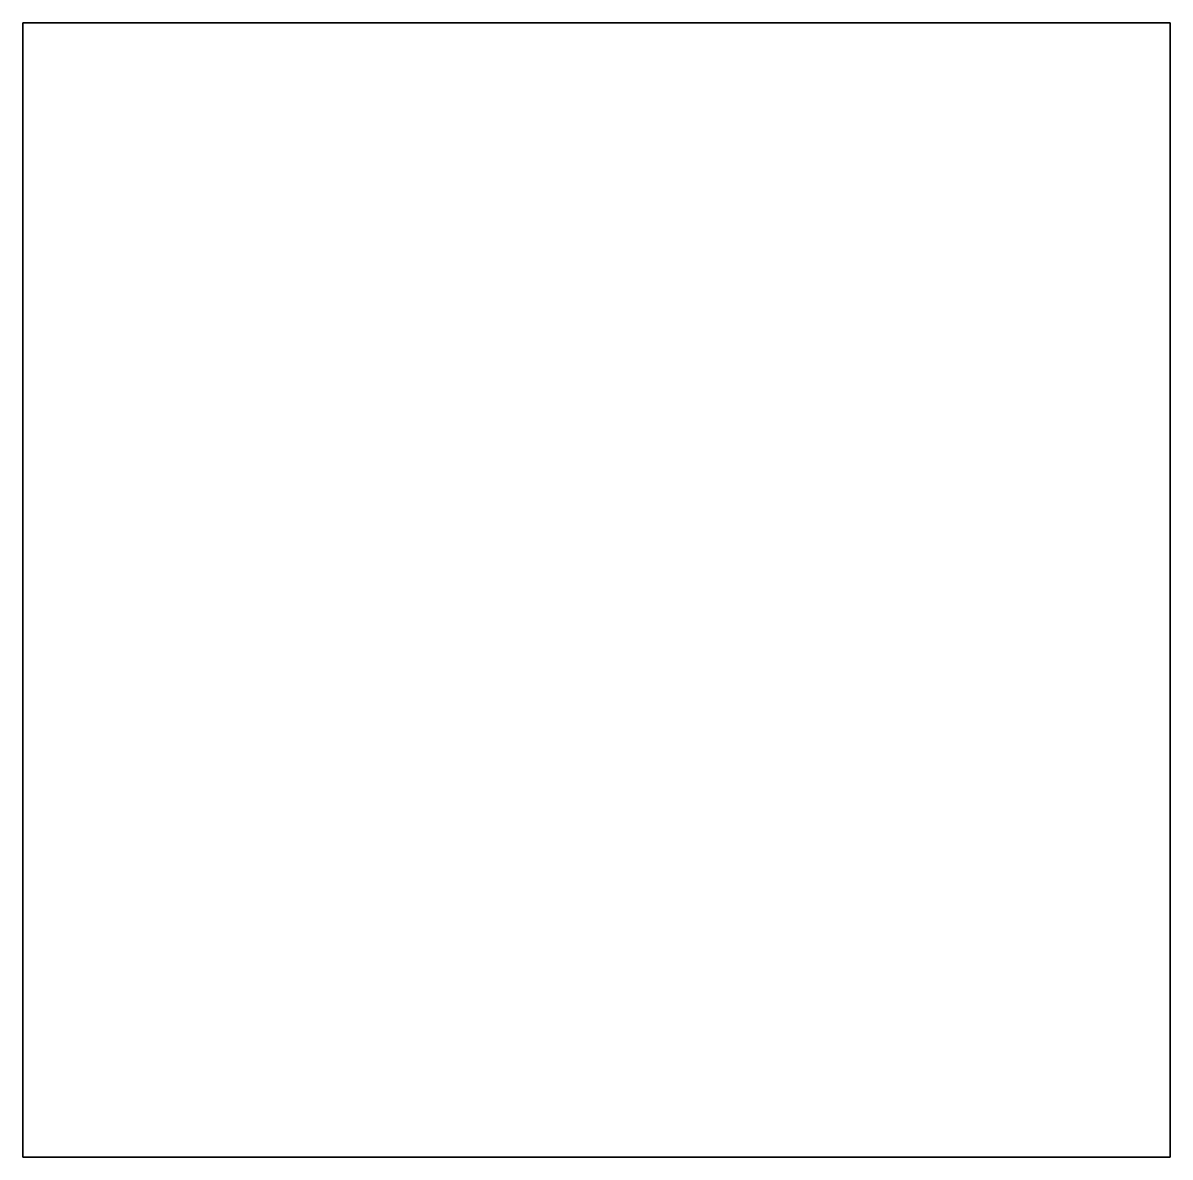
# Model space of a CAD drawing. Extents: x -206500 to 300800, y -240800 to 260800.
import ezdxf

# ---------------------------------------------------------------- set-up
doc = ezdxf.new("R2010")
doc.units = 0

msp = doc.modelspace()

# ---------------------------------------------------------------- linework, layer by layer
for points in [[(-206500, -240800, 91450), (-206500, 260800, 91450), (300800, 260800, 91450), (300800, -240800, 91450)], [(-206500, -240800, -461450), (300800, -240800, -461450), (300800, 260800, -461450), (-206500, 260800, -461450)], [(-206500, -240800, 91450), (-206500, -240800, -461450), (-206500, 260800, -461450), (-206500, 260800, 91450)], [(-206500, 260800, 91450), (-206500, 260800, -461450), (300800, 260800, -461450), (300800, 260800, 91450)], [(300800, -240800, 91450), (300800, 260800, 91450), (300800, 260800, -461450), (300800, -240800, -461450)], [(-206500, -240800, 91450), (300800, -240800, 91450), (300800, -240800, -461450), (-206500, -240800, -461450)]]:
    msp.add_3dface(points)

doc.saveas('drawing.dxf')
